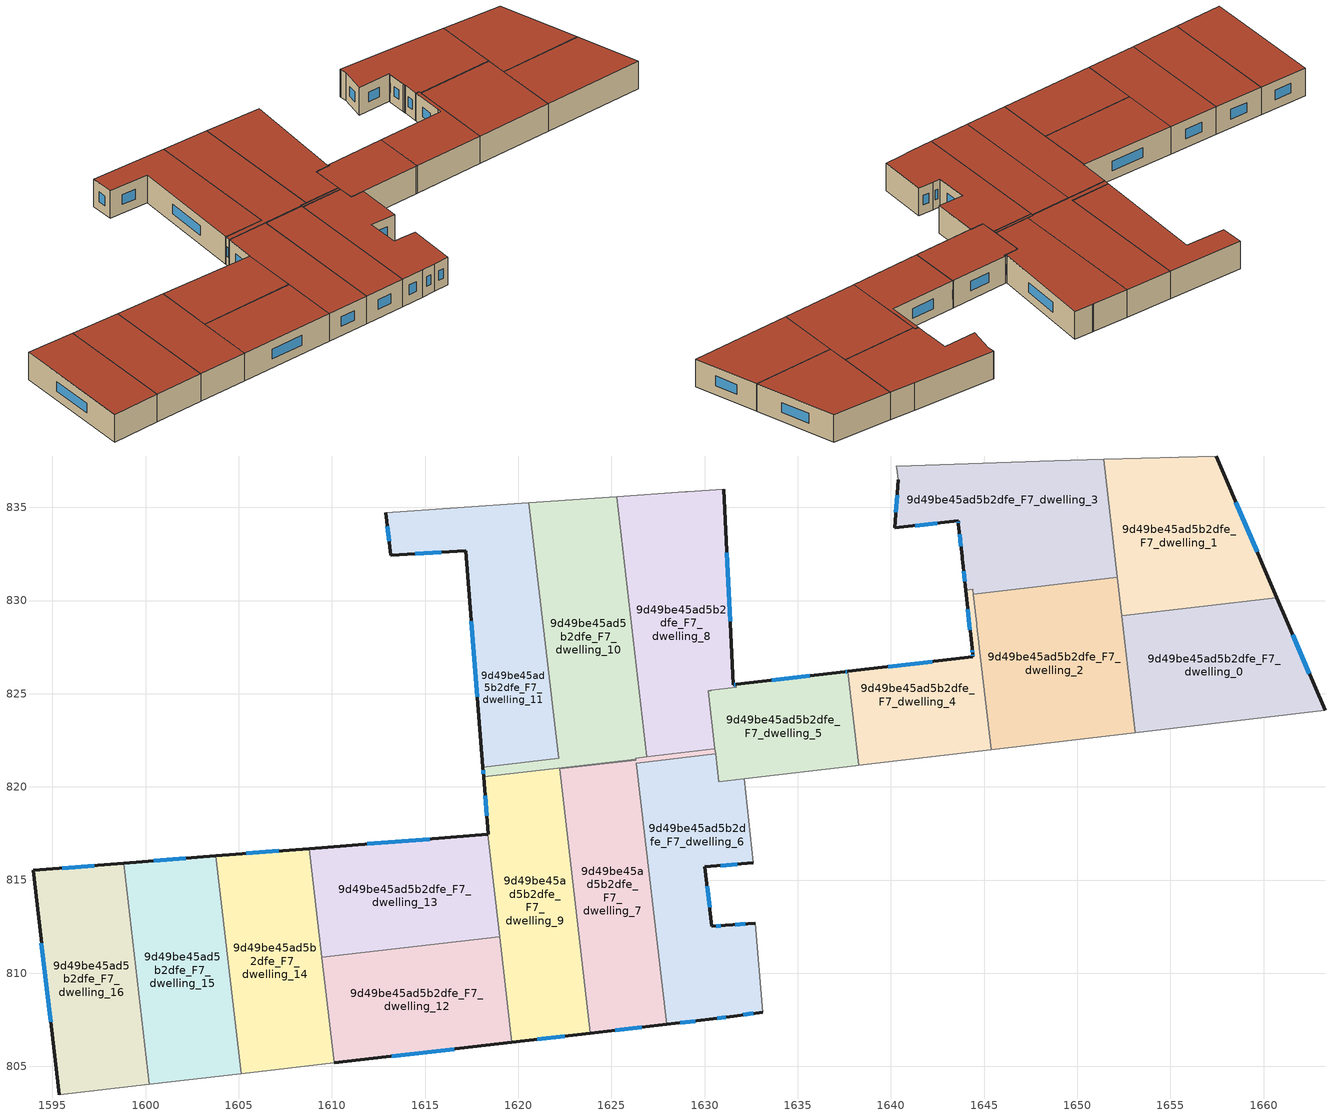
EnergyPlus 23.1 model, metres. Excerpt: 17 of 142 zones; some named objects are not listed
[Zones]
9d49be45ad5b2dfe_F7_dwelling_0
 floor to 9d49be45ad5b2dfe_F6_dwelling_0 (EU_floor_Construction): 1660.71,830.14 1663.29,824.1 1653.11,822.9 1652.38,829.17 z21
 wall outside (EU_wall_Construction): 1663.29,824.1 1660.71,830.14 z21:24
 wall adiabatic (EU_wall_Construction): 1653.11,822.9 1663.29,824.1 z21:24
 wall to 9d49be45ad5b2dfe_F7_dwelling_1 (EU_wall_Construction): 1660.71,830.14 1652.38,829.17 z21:24
 wall to 9d49be45ad5b2dfe_F7_dwelling_2 (EU_wall_Construction): 1652.38,829.17 1653.11,822.9 z21:24
 window (EU_Window_Construction): 1662.45,826.06 1661.55,828.17 z21.98:23.02
 roof outside (EU_roof_Construction): 1663.29,824.1 1660.71,830.14 1652.38,829.17 1653.11,822.9 z24
9d49be45ad5b2dfe_F7_dwelling_1
 floor to 9d49be45ad5b2dfe_F6_dwelling_1 (EU_floor_Construction): 1657.45,837.75 1660.71,830.14 1652.38,829.17 1651.41,837.57 z21
 wall outside (EU_wall_Construction): 1660.71,830.14 1657.45,837.75 z21:24
 wall adiabatic (EU_wall_Construction): 1657.45,837.75 1651.41,837.57 z21:24
 wall to 9d49be45ad5b2dfe_F7_dwelling_3 (EU_wall_Construction): 1651.41,837.57 1652.14,831.24 z21:24
 wall to 9d49be45ad5b2dfe_F7_dwelling_2 (EU_wall_Construction): 1652.14,831.24 1652.38,829.17 z21:24
 window (EU_Window_Construction): 1659.65,832.61 1658.51,835.28 z21.98:23.02
 roof outside (EU_roof_Construction): 1660.71,830.14 1657.45,837.75 1651.41,837.57 1652.38,829.17 z24
9d49be45ad5b2dfe_F7_dwelling_10
 floor to 9d49be45ad5b2dfe_F6_dwelling_10 (EU_floor_Construction): 1625.28,835.58 1626.9,821.62 1626.3,821.55 1626.31,821.48 1618.14,820.53 1618.1,821.05 1622.16,821.53 1620.57,835.25 z21
 wall outside (EU_wall_Construction): 1618.1,821.05 1618.14,820.53 z21:24
 wall to 9d49be45ad5b2dfe_F7_dwelling_11 (EU_wall_Construction): 1620.57,835.25 1622.16,821.53 1618.1,821.05 z21:24
 wall adiabatic (EU_wall_Construction): 1625.28,835.58 1620.57,835.25 z21:24
 wall to 9d49be45ad5b2dfe_F7_dwelling_8 (EU_wall_Construction): 1626.9,821.62 1625.28,835.58 z21:24
 wall to 9d49be45ad5b2dfe_F7_dwelling_9 (EU_wall_Construction): 1618.14,820.53 1626.31,821.48 z21:24
 wall to 9d49be45ad5b2dfe_F7_dwelling_7 (EU_wall_Construction): 1626.31,821.48 1626.3,821.55 1626.9,821.62 z21:24
 window (EU_Window_Construction): 1618.11,820.88 1618.13,820.7 z21.98:23.02
 roof outside (EU_roof_Construction): 1626.9,821.62 1625.28,835.58 1620.57,835.25 1622.16,821.53 1618.1,821.05 1618.14,820.53 1626.31,821.48 1626.3,821.55 z24
9d49be45ad5b2dfe_F7_dwelling_11
 floor to 9d49be45ad5b2dfe_F6_dwelling_11 (EU_floor_Construction): 1620.57,835.25 1622.16,821.53 1618.1,821.05 1617.18,832.68 1613.16,832.44 1612.88,834.71 z21
 wall outside (EU_wall_Construction): 1612.88,834.71 1613.16,832.44 1617.18,832.68 1618.1,821.05 z21:24
 wall adiabatic (EU_wall_Construction): 1620.57,835.25 1612.88,834.71 z21:24
 window (EU_Window_Construction): 1617.48,828.9 1617.8,824.84 / 1614.47,832.52 1615.88,832.6 / 1612.97,833.97 1613.07,833.18 z21.98:23.02
 roof outside (EU_roof_Construction): 1622.16,821.53 1620.57,835.25 1612.88,834.71 1613.16,832.44 1617.18,832.68 1618.1,821.05 z24
9d49be45ad5b2dfe_F7_dwelling_12
 floor to 9d49be45ad5b2dfe_F6_dwelling_12 (EU_floor_Construction): 1619,811.96 1619.66,806.29 1610.12,805.19 1609.46,810.85 z21
 wall outside (EU_wall_Construction): 1610.12,805.19 1619.66,806.29 z21:24
 wall to 9d49be45ad5b2dfe_F7_dwelling_13 (EU_wall_Construction): 1619,811.96 1609.46,810.85 z21:24
 wall to 9d49be45ad5b2dfe_F7_dwelling_14 (EU_wall_Construction): 1609.46,810.85 1610.12,805.19 z21:24
 wall to 9d49be45ad5b2dfe_F7_dwelling_9 (EU_wall_Construction): 1619.66,806.29 1619,811.96 z21:24
 window (EU_Window_Construction): 1613.22,805.55 1616.56,805.93 z21.98:23.02
 roof outside (EU_roof_Construction): 1619.66,806.29 1619,811.96 1609.46,810.85 1610.12,805.19 z24
9d49be45ad5b2dfe_F7_dwelling_13
 floor to 9d49be45ad5b2dfe_F6_dwelling_13 (EU_floor_Construction): 1618.36,817.45 1619,811.96 1609.46,810.85 1608.79,816.69 z21
 wall outside (EU_wall_Construction): 1618.36,817.45 1608.79,816.69 z21:24
 wall to 9d49be45ad5b2dfe_F7_dwelling_9 (EU_wall_Construction): 1619,811.96 1618.36,817.45 z21:24
 wall to 9d49be45ad5b2dfe_F7_dwelling_14 (EU_wall_Construction): 1608.79,816.69 1609.46,810.85 z21:24
 window (EU_Window_Construction): 1615.25,817.2 1611.9,816.94 z21.98:23.02
 roof outside (EU_roof_Construction): 1619,811.96 1618.36,817.45 1608.79,816.69 1609.46,810.85 z24
9d49be45ad5b2dfe_F7_dwelling_14
 floor to 9d49be45ad5b2dfe_F6_dwelling_14 (EU_floor_Construction): 1608.79,816.69 1610.12,805.19 1605.12,804.61 1603.77,816.3 z21
 wall outside (EU_wall_Construction): 1608.79,816.69 1603.77,816.3 z21:24
 wall adiabatic (EU_wall_Construction): 1605.12,804.61 1610.12,805.19 z21:24
 wall to 9d49be45ad5b2dfe_F7_dwelling_15 (EU_wall_Construction): 1603.77,816.3 1605.12,804.61 z21:24
 window (EU_Window_Construction): 1607.15,816.57 1605.4,816.43 z21.98:23.02
 roof outside (EU_roof_Construction): 1610.12,805.19 1608.79,816.69 1603.77,816.3 1605.12,804.61 z24
9d49be45ad5b2dfe_F7_dwelling_15
 floor to 9d49be45ad5b2dfe_F6_dwelling_15 (EU_floor_Construction): 1603.77,816.3 1605.12,804.61 1600.21,804.04 1598.83,815.91 z21
 wall outside (EU_wall_Construction): 1603.77,816.3 1598.83,815.91 z21:24
 wall adiabatic (EU_wall_Construction): 1600.21,804.04 1605.12,804.61 z21:24
 wall to 9d49be45ad5b2dfe_F7_dwelling_16 (EU_wall_Construction): 1598.83,815.91 1600.21,804.04 z21:24
 window (EU_Window_Construction): 1602.16,816.17 1600.44,816.03 z21.98:23.02
 roof outside (EU_roof_Construction): 1605.12,804.61 1603.77,816.3 1598.83,815.91 1600.21,804.04 z24
9d49be45ad5b2dfe_F7_dwelling_16
 floor to 9d49be45ad5b2dfe_F6_dwelling_16 (EU_floor_Construction): 1598.83,815.91 1600.21,804.04 1595.36,803.47 1593.96,815.52 z21
 wall outside (EU_wall_Construction): 1598.83,815.91 1593.96,815.52 1595.36,803.47 z21:24
 wall adiabatic (EU_wall_Construction): 1595.36,803.47 1600.21,804.04 z21:24
 window (EU_Window_Construction): 1594.42,811.6 1594.91,807.39 / 1597.25,815.78 1595.55,815.65 z21.98:23.02
 roof outside (EU_roof_Construction): 1600.21,804.04 1598.83,815.91 1593.96,815.52 1595.36,803.47 z24
9d49be45ad5b2dfe_F7_dwelling_2
 floor to 9d49be45ad5b2dfe_F6_dwelling_2 (EU_floor_Construction): 1652.14,831.24 1653.11,822.9 1645.39,821.99 1644.42,830.34 z21
 wall to 9d49be45ad5b2dfe_F7_dwelling_3 (EU_wall_Construction): 1652.14,831.24 1644.42,830.34 z21:24
 wall adiabatic (EU_wall_Construction): 1645.39,821.99 1653.11,822.9 z21:24
 wall to 9d49be45ad5b2dfe_F7_dwelling_4 (EU_wall_Construction): 1644.42,830.34 1644.58,828.97 1644.6,828.78 1644.61,828.67 1644.64,828.37 1644.71,827.79 1644.71,827.77 1644.72,827.76 1644.75,827.48 1645.39,821.99 z21:24
 roof outside (EU_roof_Construction): 1653.11,822.9 1652.14,831.24 1644.42,830.34 1645.39,821.99 z24
9d49be45ad5b2dfe_F7_dwelling_3
 floor to 9d49be45ad5b2dfe_F6_dwelling_3 (EU_floor_Construction): 1651.41,837.57 1652.14,831.24 1644.42,830.34 1644.39,830.59 1644.01,830.55 1643.85,832.04 1643.84,832.08 1643.83,832.18 1643.82,832.29 1643.81,832.34 1643.62,834.13 1643.6,834.28 1640.2,833.9 1640.4,836.48 1640.3,837.1 1640.28,837.21 1640.31,837.21 1648.76,837.49 z21
 wall outside (EU_wall_Construction): 1640.4,836.48 1640.2,833.9 1643.6,834.28 1643.62,834.13 1643.81,832.34 1643.82,832.29 1643.83,832.18 1643.84,832.08 1643.85,832.04 1644.01,830.55 z21:24
 wall to 9d49be45ad5b2dfe_F7_dwelling_4 (EU_wall_Construction): 1644.01,830.55 1644.39,830.59 1644.42,830.34 z21:24
 wall adiabatic (EU_wall_Construction): 1651.41,837.57 1648.76,837.49 1640.31,837.21 1640.28,837.21 1640.3,837.1 1640.4,836.48 z21:24
 window (EU_Window_Construction): 1643.9,831.56 1643.96,831.04 / 1643.68,833.55 1643.75,832.92 / 1643.61,834.23 1643.61,834.18 / 1641.31,834.02 1642.5,834.16 / 1640.34,835.64 1640.27,834.74 z21.98:23.02
 roof outside (EU_roof_Construction): 1652.14,831.24 1651.41,837.57 1648.76,837.49 1640.31,837.21 1640.28,837.21 1640.3,837.1 1640.4,836.48 1640.2,833.9 1643.6,834.28 1643.62,834.13 1643.81,832.34 1643.82,832.29 1643.83,832.18 1643.84,832.08 1643.85,832.04 1644.01,830.55 1644.39,830.59 1644.42,830.34 z24
9d49be45ad5b2dfe_F7_dwelling_4
 floor to 9d49be45ad5b2dfe_F6_dwelling_4 (EU_floor_Construction): 1644.39,830.59 1644.58,828.97 1644.6,828.78 1644.61,828.67 1644.64,828.37 1644.71,827.79 1644.71,827.77 1644.72,827.76 1644.75,827.48 1645.39,821.99 1638.27,821.15 1637.68,826.2 1644.4,826.98 1644.39,827.13 1644.01,830.55 z21
 wall outside (EU_wall_Construction): 1644.35,827.42 1644.39,827.13 1644.4,826.98 1637.68,826.2 / 1644.01,830.55 1644.35,827.43 z21:24
 wall adiabatic (EU_wall_Construction): 1638.27,821.15 1645.39,821.99 z21:24
 wall to 9d49be45ad5b2dfe_F7_dwelling_5 (EU_wall_Construction): 1637.68,826.2 1638.27,821.15 z21:24
 window (EU_Window_Construction): 1644.39,827.08 1644.4,827.03 / 1644.36,827.33 1644.38,827.23 / 1644.12,829.54 1644.24,828.45 / 1642.22,826.73 1639.87,826.45 z21.98:23.02
 roof outside (EU_roof_Construction): 1645.39,821.99 1644.75,827.48 1644.72,827.76 1644.71,827.77 1644.71,827.79 1644.64,828.37 1644.61,828.67 1644.6,828.78 1644.58,828.97 1644.39,830.59 1644.01,830.55 1644.39,827.13 1644.4,826.98 1637.68,826.2 1638.27,821.15 z24
9d49be45ad5b2dfe_F7_dwelling_5
 floor to 9d49be45ad5b2dfe_F6_dwelling_5 (EU_floor_Construction): 1637.68,826.2 1638.27,821.15 1638.12,821.14 1630.76,820.28 1630.2,825.15 1630.35,825.16 1630.34,825.19 1631.7,825.35 1631.69,825.5 1637.53,826.18 z21
 wall outside (EU_wall_Construction): 1637.68,826.2 1637.53,826.18 1631.69,825.5 z21:24
 wall to 9d49be45ad5b2dfe_F7_dwelling_8 (EU_wall_Construction): 1631.69,825.5 1631.7,825.35 1630.34,825.19 1630.35,825.16 1630.2,825.15 1630.56,822.04 z21:24
 wall adiabatic (EU_wall_Construction): 1632.12,820.43 1638.12,821.14 1638.27,821.15 z21:24
 wall to 9d49be45ad5b2dfe_F7_dwelling_6 (EU_wall_Construction): 1630.76,820.27 1632.12,820.43 / 1630.59,821.77 1630.76,820.28 z21:24
 wall to 9d49be45ad5b2dfe_F7_dwelling_7 (EU_wall_Construction): 1630.56,822.04 1630.59,821.77 z21:24
 window (EU_Window_Construction): 1635.63,825.96 1633.59,825.72 / 1637.63,826.19 1637.58,826.19 z21.98:23.02
 roof outside (EU_roof_Construction): 1638.12,821.14 1638.27,821.15 1637.68,826.2 1637.53,826.18 1631.69,825.5 1631.7,825.35 1630.34,825.19 1630.35,825.16 1630.2,825.15 1630.76,820.28 z24
9d49be45ad5b2dfe_F7_dwelling_6
 floor to 9d49be45ad5b2dfe_F6_dwelling_6 (EU_floor_Construction): 1632.12,820.43 1632.6,815.92 1630.01,815.71 1630.39,812.51 1631.11,812.57 1632.71,812.69 1633.11,807.91 1631.56,807.7 1630.25,807.52 1627.96,807.26 1626.33,821.28 1630.59,821.77 1630.76,820.27 z21
 wall outside (EU_wall_Construction): 1632.71,812.69 1631.11,812.57 1630.39,812.51 1630.01,815.71 1632.6,815.92 / 1627.96,807.26 1630.25,807.52 1631.56,807.7 1633.11,807.91 z21:24
 wall adiabatic (EU_wall_Construction): 1633.11,807.91 1632.71,812.69 / 1632.6,815.92 1632.12,820.43 z21:24
 wall to 9d49be45ad5b2dfe_F7_dwelling_7 (EU_wall_Construction): 1630.59,821.77 1626.33,821.28 1627.96,807.26 z21:24
 window (EU_Window_Construction): 1632.19,812.65 1631.63,812.61 / 1632.07,807.77 1632.61,807.84 / 1630.68,807.58 1631.14,807.64 / 1628.71,807.34 1629.51,807.44 / 1630.85,815.78 1631.76,815.85 / 1630.27,813.55 1630.14,814.67 / 1630.88,812.55 1630.63,812.53 z21.98:23.02
 roof outside (EU_roof_Construction): 1633.11,807.91 1632.71,812.69 1631.11,812.57 1630.39,812.51 1630.01,815.71 1632.6,815.92 1632.12,820.43 1630.76,820.27 1630.59,821.77 1626.33,821.28 1627.96,807.26 1630.25,807.52 1631.56,807.7 z24
9d49be45ad5b2dfe_F7_dwelling_7
 floor to 9d49be45ad5b2dfe_F6_dwelling_7 (EU_floor_Construction): 1630.56,822.04 1630.59,821.77 1626.33,821.28 1627.96,807.26 1623.87,806.78 1622.23,820.97 1626.31,821.44 1626.3,821.55 z21
 wall outside (EU_wall_Construction): 1623.87,806.78 1627.96,807.26 z21:24
 wall to 9d49be45ad5b2dfe_F7_dwelling_9 (EU_wall_Construction): 1626.31,821.48 1626.31,821.44 1622.23,820.97 1623.87,806.78 z21:24
 wall to 9d49be45ad5b2dfe_F7_dwelling_8 (EU_wall_Construction): 1630.56,822.04 1626.9,821.62 z21:24
 window (EU_Window_Construction): 1625.2,806.94 1626.63,807.1 z21.98:23.02
 roof outside (EU_roof_Construction): 1627.96,807.26 1626.33,821.28 1630.59,821.77 1630.56,822.04 1626.3,821.55 1626.31,821.44 1622.23,820.97 1623.87,806.78 z24
9d49be45ad5b2dfe_F7_dwelling_8
 floor to 9d49be45ad5b2dfe_F6_dwelling_8 (EU_floor_Construction): 1631.03,835.96 1631.54,825.48 1631.69,825.5 1631.7,825.35 1630.34,825.19 1630.35,825.16 1630.2,825.15 1630.56,822.04 1626.9,821.62 1625.28,835.58 1628.96,835.83 1629.06,835.84 z21
 wall outside (EU_wall_Construction): 1631.69,825.5 1631.54,825.48 1631.03,835.96 z21:24
 wall adiabatic (EU_wall_Construction): 1631.03,835.96 1629.06,835.84 1628.96,835.83 1625.28,835.58 z21:24
 window (EU_Window_Construction): 1631.38,828.89 1631.2,832.55 / 1631.64,825.49 1631.59,825.49 z21.98:23.02
 roof outside (EU_roof_Construction): 1630.56,822.04 1630.2,825.15 1630.35,825.16 1630.34,825.19 1631.7,825.35 1631.69,825.5 1631.54,825.48 1631.03,835.96 1629.06,835.84 1628.96,835.83 1625.28,835.58 1626.9,821.62 z24
9d49be45ad5b2dfe_F7_dwelling_9
 floor to 9d49be45ad5b2dfe_F6_dwelling_9 (EU_floor_Construction): 1626.31,821.48 1626.31,821.44 1622.23,820.97 1623.87,806.78 1619.66,806.29 1618.36,817.45 1618.38,817.45 1618.14,820.53 z21
 wall outside (EU_wall_Construction): 1619.66,806.29 1623.87,806.78 / 1618.14,820.53 1618.38,817.45 1618.36,817.45 z21:24
 window (EU_Window_Construction): 1621.03,806.45 1622.5,806.62 / 1618.22,819.53 1618.3,818.45 z21.98:23.02
 roof outside (EU_roof_Construction): 1623.87,806.78 1622.23,820.97 1626.31,821.44 1626.31,821.48 1618.14,820.53 1618.38,817.45 1618.36,817.45 1619.66,806.29 z24
[Building]
EU S2 Campaign: North Axis=0; Terrain=City; Solar Distribution=FullExterior
[Site:Location]
Bologna: Latitude=44.5; Longitude=11.25; Time Zone=1; Elevation=37
[SizingPeriod:WeatherFileDays]
AnnualSizingPeriod: Begin Month=1; Begin Day of Month=1; End Month=12; End Day of Month=31; Day of Week for Start Day=Monday; Use Weather File Daylight Saving Period=No; Use Weather File Rain and Snow Indicators=No
[MATERIAL]
EU_InternalMass_Material: Roughness=MediumRough; Thickness=0.1; Conductivity=1; Density=1800; Specific Heat=900; Thermal Absorptance=0.9; Solar Absorptance=0.7; Visible Absorptance=0.7
[MATERIAL:NOMASS] Roughness=MediumRough; Thermal Absorptance=0.9; Solar Absorptance=0.7; Visible Absorptance=0.7
Name | Thermal Resistance
EU_wall_NoMass | 0.905828
EU_roof_NoMass | 0.37593
EU_floor_NoMass | 0.67114
[WINDOWMATERIAL:SIMPLEGLAZINGSYSTEM]
EU_Window_SimpleGlazing: UFactor=4.52486; Solar Heat Gain Coefficient=0.85; Visible Transmittance=0.85
[CONSTRUCTION]
EU_wall_Construction: EU_wall_NoMass
EU_roof_Construction: EU_roof_NoMass
EU_floor_Construction: EU_floor_NoMass
EU_Window_Construction: EU_Window_SimpleGlazing
EU_InternalMass_Construction: EU_InternalMass_Material
[ZONE] Type=1; Multiplier=1; Ceiling Height=autocalculate; Floor Area=autocalculate; Part of Total Floor Area=Yes
Name | Volume
9d49be45ad5b2dfe_F7_dwelling_0 | 176.2
9d49be45ad5b2dfe_F7_dwelling_1 | 176.199
9d49be45ad5b2dfe_F7_dwelling_10 | 207.469
9d49be45ad5b2dfe_F7_dwelling_11 | 188.085
9d49be45ad5b2dfe_F7_dwelling_12 | 164.279
9d49be45ad5b2dfe_F7_dwelling_13 | 164.293
9d49be45ad5b2dfe_F7_dwelling_14 | 176.232
9d49be45ad5b2dfe_F7_dwelling_15 | 176.192
9d49be45ad5b2dfe_F7_dwelling_16 | 176.182
9d49be45ad5b2dfe_F7_dwelling_2 | 196.034
9d49be45ad5b2dfe_F7_dwelling_3 | 193.4
9d49be45ad5b2dfe_F7_dwelling_4 | 113.291
9d49be45ad5b2dfe_F7_dwelling_5 | 114.435
9d49be45ad5b2dfe_F7_dwelling_6 | 201.494
9d49be45ad5b2dfe_F7_dwelling_7 | 179.771
9d49be45ad5b2dfe_F7_dwelling_8 | 209.684
9d49be45ad5b2dfe_F7_dwelling_9 | 182.142
[INTERNALMASS] Construction=EU_InternalMass_Construction
Name | Zone or ZoneList | Surface Area
9d49be45ad5b2dfe_F7_dwelling_0_EU_InternalMass | 9d49be45ad5b2dfe_F7_dwelling_0 | 58.7321
9d49be45ad5b2dfe_F7_dwelling_1_EU_InternalMass | 9d49be45ad5b2dfe_F7_dwelling_1 | 58.7332
9d49be45ad5b2dfe_F7_dwelling_2_EU_InternalMass | 9d49be45ad5b2dfe_F7_dwelling_2 | 65.3448
9d49be45ad5b2dfe_F7_dwelling_3_EU_InternalMass | 9d49be45ad5b2dfe_F7_dwelling_3 | 64.4676
9d49be45ad5b2dfe_F7_dwelling_4_EU_InternalMass | 9d49be45ad5b2dfe_F7_dwelling_4 | 37.7672
9d49be45ad5b2dfe_F7_dwelling_5_EU_InternalMass | 9d49be45ad5b2dfe_F7_dwelling_5 | 38.1608
9d49be45ad5b2dfe_F7_dwelling_6_EU_InternalMass | 9d49be45ad5b2dfe_F7_dwelling_6 | 67.1608
9d49be45ad5b2dfe_F7_dwelling_7_EU_InternalMass | 9d49be45ad5b2dfe_F7_dwelling_7 | 59.9231
9d49be45ad5b2dfe_F7_dwelling_8_EU_InternalMass | 9d49be45ad5b2dfe_F7_dwelling_8 | 69.8894
9d49be45ad5b2dfe_F7_dwelling_9_EU_InternalMass | 9d49be45ad5b2dfe_F7_dwelling_9 | 60.715
9d49be45ad5b2dfe_F7_dwelling_10_EU_InternalMass | 9d49be45ad5b2dfe_F7_dwelling_10 | 69.1552
9d49be45ad5b2dfe_F7_dwelling_11_EU_InternalMass | 9d49be45ad5b2dfe_F7_dwelling_11 | 62.7021
9d49be45ad5b2dfe_F7_dwelling_12_EU_InternalMass | 9d49be45ad5b2dfe_F7_dwelling_12 | 54.7606
9d49be45ad5b2dfe_F7_dwelling_13_EU_InternalMass | 9d49be45ad5b2dfe_F7_dwelling_13 | 54.7667
9d49be45ad5b2dfe_F7_dwelling_14_EU_InternalMass | 9d49be45ad5b2dfe_F7_dwelling_14 | 58.7441
9d49be45ad5b2dfe_F7_dwelling_15_EU_InternalMass | 9d49be45ad5b2dfe_F7_dwelling_15 | 58.731
9d49be45ad5b2dfe_F7_dwelling_16_EU_InternalMass | 9d49be45ad5b2dfe_F7_dwelling_16 | 58.7334
[OTHEREQUIPMENT] Fuel Type=Electricity; Design Level Calculation Method=Watts/Area; Power per Zone Floor Area=1; Fraction Latent=0; Fraction Radiant=0; Fraction Lost=0; Carbon Dioxide Generation Rate=0; EndUse Subcategory=EU_Step8_InternalGains
Name | Zone or ZoneList or Space or SpaceList | Schedule
EU_Step8_InternalGain_9d49be45ad5b2dfe_F7_dwelling_0_f000 | 9d49be45ad5b2dfe_F7_dwelling_0 | EU_Step8_GainSchedule_9d49be45ad5b2dfe_F7_dwelling_0_f000
EU_Step8_InternalGain_9d49be45ad5b2dfe_F7_dwelling_1_f000 | 9d49be45ad5b2dfe_F7_dwelling_1 | EU_Step8_GainSchedule_9d49be45ad5b2dfe_F7_dwelling_1_f000
EU_Step8_InternalGain_9d49be45ad5b2dfe_F7_dwelling_2_f000 | 9d49be45ad5b2dfe_F7_dwelling_2 | EU_Step8_GainSchedule_9d49be45ad5b2dfe_F7_dwelling_2_f000
EU_Step8_InternalGain_9d49be45ad5b2dfe_F7_dwelling_3_f000 | 9d49be45ad5b2dfe_F7_dwelling_3 | EU_Step8_GainSchedule_9d49be45ad5b2dfe_F7_dwelling_3_f000
EU_Step8_InternalGain_9d49be45ad5b2dfe_F7_dwelling_4_f000 | 9d49be45ad5b2dfe_F7_dwelling_4 | EU_Step8_GainSchedule_9d49be45ad5b2dfe_F7_dwelling_4_f000
EU_Step8_InternalGain_9d49be45ad5b2dfe_F7_dwelling_5_f000 | 9d49be45ad5b2dfe_F7_dwelling_5 | EU_Step8_GainSchedule_9d49be45ad5b2dfe_F7_dwelling_5_f000
EU_Step8_InternalGain_9d49be45ad5b2dfe_F7_dwelling_6_f000 | 9d49be45ad5b2dfe_F7_dwelling_6 | EU_Step8_GainSchedule_9d49be45ad5b2dfe_F7_dwelling_6_f000
EU_Step8_InternalGain_9d49be45ad5b2dfe_F7_dwelling_7_f000 | 9d49be45ad5b2dfe_F7_dwelling_7 | EU_Step8_GainSchedule_9d49be45ad5b2dfe_F7_dwelling_7_f000
EU_Step8_InternalGain_9d49be45ad5b2dfe_F7_dwelling_8_f000 | 9d49be45ad5b2dfe_F7_dwelling_8 | EU_Step8_GainSchedule_9d49be45ad5b2dfe_F7_dwelling_8_f000
EU_Step8_InternalGain_9d49be45ad5b2dfe_F7_dwelling_9_f000 | 9d49be45ad5b2dfe_F7_dwelling_9 | EU_Step8_GainSchedule_9d49be45ad5b2dfe_F7_dwelling_9_f000
EU_Step8_InternalGain_9d49be45ad5b2dfe_F7_dwelling_10_f000 | 9d49be45ad5b2dfe_F7_dwelling_10 | EU_Step8_GainSchedule_9d49be45ad5b2dfe_F7_dwelling_10_f000
EU_Step8_InternalGain_9d49be45ad5b2dfe_F7_dwelling_11_f000 | 9d49be45ad5b2dfe_F7_dwelling_11 | EU_Step8_GainSchedule_9d49be45ad5b2dfe_F7_dwelling_11_f000
EU_Step8_InternalGain_9d49be45ad5b2dfe_F7_dwelling_12_f000 | 9d49be45ad5b2dfe_F7_dwelling_12 | EU_Step8_GainSchedule_9d49be45ad5b2dfe_F7_dwelling_12_f000
EU_Step8_InternalGain_9d49be45ad5b2dfe_F7_dwelling_13_f000 | 9d49be45ad5b2dfe_F7_dwelling_13 | EU_Step8_GainSchedule_9d49be45ad5b2dfe_F7_dwelling_13_f000
EU_Step8_InternalGain_9d49be45ad5b2dfe_F7_dwelling_14_f000 | 9d49be45ad5b2dfe_F7_dwelling_14 | EU_Step8_GainSchedule_9d49be45ad5b2dfe_F7_dwelling_14_f000
EU_Step8_InternalGain_9d49be45ad5b2dfe_F7_dwelling_15_f000 | 9d49be45ad5b2dfe_F7_dwelling_15 | EU_Step8_GainSchedule_9d49be45ad5b2dfe_F7_dwelling_15_f000
EU_Step8_InternalGain_9d49be45ad5b2dfe_F7_dwelling_16_f000 | 9d49be45ad5b2dfe_F7_dwelling_16 | EU_Step8_GainSchedule_9d49be45ad5b2dfe_F7_dwelling_16_f000
[ZONEVENTILATION:DESIGNFLOWRATE] Schedule=EU_AlwaysOn; Design Flow Rate Calculation Method=AirChanges/Hour; Air Changes per Hour=0.73129; Ventilation Type=Natural; Fan Pressure Rise=0; Fan Total Efficiency=1; Constant Term Coefficient=1; Temperature Term Coefficient=0; Velocity Term Coefficient=0; Velocity Squared Term Coefficient=0; Minimum Indoor Temperature=-100; Maximum Indoor Temperature=100; Delta Temperature=-100; Minimum Outdoor Temperature=-100; Maximum Outdoor Temperature=100; Maximum Wind Speed=40
Name | Zone or ZoneList or Space or SpaceList
EU_ConstantAir_9d49be45ad5b2dfe_F7_dwelling_0 | 9d49be45ad5b2dfe_F7_dwelling_0
EU_ConstantAir_9d49be45ad5b2dfe_F7_dwelling_1 | 9d49be45ad5b2dfe_F7_dwelling_1
EU_ConstantAir_9d49be45ad5b2dfe_F7_dwelling_2 | 9d49be45ad5b2dfe_F7_dwelling_2
EU_ConstantAir_9d49be45ad5b2dfe_F7_dwelling_3 | 9d49be45ad5b2dfe_F7_dwelling_3
EU_ConstantAir_9d49be45ad5b2dfe_F7_dwelling_4 | 9d49be45ad5b2dfe_F7_dwelling_4
EU_ConstantAir_9d49be45ad5b2dfe_F7_dwelling_5 | 9d49be45ad5b2dfe_F7_dwelling_5
EU_ConstantAir_9d49be45ad5b2dfe_F7_dwelling_6 | 9d49be45ad5b2dfe_F7_dwelling_6
EU_ConstantAir_9d49be45ad5b2dfe_F7_dwelling_7 | 9d49be45ad5b2dfe_F7_dwelling_7
EU_ConstantAir_9d49be45ad5b2dfe_F7_dwelling_8 | 9d49be45ad5b2dfe_F7_dwelling_8
EU_ConstantAir_9d49be45ad5b2dfe_F7_dwelling_9 | 9d49be45ad5b2dfe_F7_dwelling_9
EU_ConstantAir_9d49be45ad5b2dfe_F7_dwelling_10 | 9d49be45ad5b2dfe_F7_dwelling_10
EU_ConstantAir_9d49be45ad5b2dfe_F7_dwelling_11 | 9d49be45ad5b2dfe_F7_dwelling_11
EU_ConstantAir_9d49be45ad5b2dfe_F7_dwelling_12 | 9d49be45ad5b2dfe_F7_dwelling_12
EU_ConstantAir_9d49be45ad5b2dfe_F7_dwelling_13 | 9d49be45ad5b2dfe_F7_dwelling_13
EU_ConstantAir_9d49be45ad5b2dfe_F7_dwelling_14 | 9d49be45ad5b2dfe_F7_dwelling_14
EU_ConstantAir_9d49be45ad5b2dfe_F7_dwelling_15 | 9d49be45ad5b2dfe_F7_dwelling_15
EU_ConstantAir_9d49be45ad5b2dfe_F7_dwelling_16 | 9d49be45ad5b2dfe_F7_dwelling_16
[HVACTEMPLATE:ZONE:IDEALLOADSAIRSYSTEM] System Availability Schedule=EU_AlwaysOn; Maximum Heating Supply Air Temperature=50; Minimum Cooling Supply Air Temperature=13; Maximum Heating Supply Air Humidity Ratio=0.0156; Minimum Cooling Supply Air Humidity Ratio=0.0077; Heating Limit=NoLimit; Cooling Limit=NoLimit; Heating Availability Schedule=EU_AlwaysOn; Cooling Availability Schedule=EU_CoolingOff; Dehumidification Control Type=ConstantSensibleHeatRatio; Cooling Sensible Heat Ratio=0.7; Dehumidification Setpoint=60; Humidification Control Type=None; Humidification Setpoint=30; Outdoor Air Method=None; Outdoor Air Flow Rate per Person=0.00944; Outdoor Air Flow Rate per Zone Floor Area=0; Outdoor Air Flow Rate per Zone=0; Demand Controlled Ventilation Type=None; Outdoor Air Economizer Type=NoEconomizer; Heat Recovery Type=None; Sensible Heat Recovery Effectiveness=0.7; Latent Heat Recovery Effectiveness=0.65
Name | Template Thermostat
9d49be45ad5b2dfe_F7_dwelling_0 | EU_HeatOnly_9d49be45ad5b2dfe_F7_dwelling_0
9d49be45ad5b2dfe_F7_dwelling_1 | EU_HeatOnly_9d49be45ad5b2dfe_F7_dwelling_1
9d49be45ad5b2dfe_F7_dwelling_2 | EU_HeatOnly_9d49be45ad5b2dfe_F7_dwelling_2
9d49be45ad5b2dfe_F7_dwelling_3 | EU_HeatOnly_9d49be45ad5b2dfe_F7_dwelling_3
9d49be45ad5b2dfe_F7_dwelling_4 | EU_HeatOnly_9d49be45ad5b2dfe_F7_dwelling_4
9d49be45ad5b2dfe_F7_dwelling_5 | EU_HeatOnly_9d49be45ad5b2dfe_F7_dwelling_5
9d49be45ad5b2dfe_F7_dwelling_6 | EU_HeatOnly_9d49be45ad5b2dfe_F7_dwelling_6
9d49be45ad5b2dfe_F7_dwelling_7 | EU_HeatOnly_9d49be45ad5b2dfe_F7_dwelling_7
9d49be45ad5b2dfe_F7_dwelling_8 | EU_HeatOnly_9d49be45ad5b2dfe_F7_dwelling_8
9d49be45ad5b2dfe_F7_dwelling_9 | EU_HeatOnly_9d49be45ad5b2dfe_F7_dwelling_9
9d49be45ad5b2dfe_F7_dwelling_10 | EU_HeatOnly_9d49be45ad5b2dfe_F7_dwelling_10
9d49be45ad5b2dfe_F7_dwelling_11 | EU_HeatOnly_9d49be45ad5b2dfe_F7_dwelling_11
9d49be45ad5b2dfe_F7_dwelling_12 | EU_HeatOnly_9d49be45ad5b2dfe_F7_dwelling_12
9d49be45ad5b2dfe_F7_dwelling_13 | EU_HeatOnly_9d49be45ad5b2dfe_F7_dwelling_13
9d49be45ad5b2dfe_F7_dwelling_14 | EU_HeatOnly_9d49be45ad5b2dfe_F7_dwelling_14
9d49be45ad5b2dfe_F7_dwelling_15 | EU_HeatOnly_9d49be45ad5b2dfe_F7_dwelling_15
9d49be45ad5b2dfe_F7_dwelling_16 | EU_HeatOnly_9d49be45ad5b2dfe_F7_dwelling_16
[SIZING:ZONE] Zone Cooling Design Supply Air Temperature Input Method=SupplyAirTemperature; Zone Cooling Design Supply Air Temperature=13; Zone Heating Design Supply Air Temperature Input Method=SupplyAirTemperature; Zone Heating Design Supply Air Temperature=50; Zone Cooling Design Supply Air Humidity Ratio=0.008; Zone Heating Design Supply Air Humidity Ratio=0.008; Cooling Design Air Flow Method=DesignDay; Cooling Design Air Flow Rate=0; Cooling Minimum Air Flow per Zone Floor Area=0.000762; Cooling Minimum Air Flow=0; Cooling Minimum Air Flow Fraction=0.2; Heating Design Air Flow Method=DesignDay; Heating Design Air Flow Rate=0; Heating Maximum Air Flow per Zone Floor Area=0.002032; Heating Maximum Air Flow=0.141576; Heating Maximum Air Flow Fraction=0.3; Account for Dedicated Outdoor Air System=No; Dedicated Outdoor Air System Control Strategy=NeutralSupplyAir; Dedicated Outdoor Air Low Setpoint Temperature for Design=autosize; Dedicated Outdoor Air High Setpoint Temperature for Design=autosize; Zone Load Sizing Method=Sensible Load Only No Latent Load; Zone Latent Cooling Design Supply Air Humidity Ratio Input Method=HumidityRatioDifference; Zone Cooling Design Supply Air Humidity Ratio Difference=0.005; Zone Latent Heating Design Supply Air Humidity Ratio Input Method=HumidityRatioDifference; Zone Humidification Design Supply Air Humidity Ratio Difference=0.005
9d49be45ad5b2dfe_F7_dwelling_0; 9d49be45ad5b2dfe_F7_dwelling_1; 9d49be45ad5b2dfe_F7_dwelling_2; 9d49be45ad5b2dfe_F7_dwelling_3; 9d49be45ad5b2dfe_F7_dwelling_4; 9d49be45ad5b2dfe_F7_dwelling_5; 9d49be45ad5b2dfe_F7_dwelling_6; 9d49be45ad5b2dfe_F7_dwelling_7; 9d49be45ad5b2dfe_F7_dwelling_8; 9d49be45ad5b2dfe_F7_dwelling_9; 9d49be45ad5b2dfe_F7_dwelling_10; 9d49be45ad5b2dfe_F7_dwelling_11; 9d49be45ad5b2dfe_F7_dwelling_12; 9d49be45ad5b2dfe_F7_dwelling_13; 9d49be45ad5b2dfe_F7_dwelling_14; 9d49be45ad5b2dfe_F7_dwelling_15; 9d49be45ad5b2dfe_F7_dwelling_16
[SCHEDULE:CONSTANT]
Name | Hourly Value
EU_AlwaysOn | 1
EU_CoolingOff | 0
[SCHEDULE:FILE] Column Number=1; Rows to Skip at Top=0; Number of Hours of Data=8760; Column Separator=Comma; Interpolate to Timestep=No; Minutes per Item=60; Adjust Schedule for Daylight Savings=Yes
Name | File
EU_Step8_GainSchedule_9d49be45ad5b2dfe_F7_dwelling_0_f000 | ../../schedules/9d49be45ad5b2dfe/9d49be45ad5b2dfe_F7_dwelling_0_f000_gain.csv
EU_Step8_GainSchedule_9d49be45ad5b2dfe_F7_dwelling_1_f000 | ../../schedules/9d49be45ad5b2dfe/9d49be45ad5b2dfe_F7_dwelling_1_f000_gain.csv
EU_Step8_GainSchedule_9d49be45ad5b2dfe_F7_dwelling_2_f000 | ../../schedules/9d49be45ad5b2dfe/9d49be45ad5b2dfe_F7_dwelling_2_f000_gain.csv
EU_Step8_GainSchedule_9d49be45ad5b2dfe_F7_dwelling_3_f000 | ../../schedules/9d49be45ad5b2dfe/9d49be45ad5b2dfe_F7_dwelling_3_f000_gain.csv
EU_Step8_GainSchedule_9d49be45ad5b2dfe_F7_dwelling_4_f000 | ../../schedules/9d49be45ad5b2dfe/9d49be45ad5b2dfe_F7_dwelling_4_f000_gain.csv
EU_Step8_GainSchedule_9d49be45ad5b2dfe_F7_dwelling_5_f000 | ../../schedules/9d49be45ad5b2dfe/9d49be45ad5b2dfe_F7_dwelling_5_f000_gain.csv
EU_Step8_GainSchedule_9d49be45ad5b2dfe_F7_dwelling_6_f000 | ../../schedules/9d49be45ad5b2dfe/9d49be45ad5b2dfe_F7_dwelling_6_f000_gain.csv
EU_Step8_GainSchedule_9d49be45ad5b2dfe_F7_dwelling_7_f000 | ../../schedules/9d49be45ad5b2dfe/9d49be45ad5b2dfe_F7_dwelling_7_f000_gain.csv
EU_Step8_GainSchedule_9d49be45ad5b2dfe_F7_dwelling_8_f000 | ../../schedules/9d49be45ad5b2dfe/9d49be45ad5b2dfe_F7_dwelling_8_f000_gain.csv
EU_Step8_GainSchedule_9d49be45ad5b2dfe_F7_dwelling_9_f000 | ../../schedules/9d49be45ad5b2dfe/9d49be45ad5b2dfe_F7_dwelling_9_f000_gain.csv
EU_Step8_GainSchedule_9d49be45ad5b2dfe_F7_dwelling_10_f000 | ../../schedules/9d49be45ad5b2dfe/9d49be45ad5b2dfe_F7_dwelling_10_f000_gain.csv
EU_Step8_GainSchedule_9d49be45ad5b2dfe_F7_dwelling_11_f000 | ../../schedules/9d49be45ad5b2dfe/9d49be45ad5b2dfe_F7_dwelling_11_f000_gain.csv
EU_Step8_GainSchedule_9d49be45ad5b2dfe_F7_dwelling_12_f000 | ../../schedules/9d49be45ad5b2dfe/9d49be45ad5b2dfe_F7_dwelling_12_f000_gain.csv
EU_Step8_GainSchedule_9d49be45ad5b2dfe_F7_dwelling_13_f000 | ../../schedules/9d49be45ad5b2dfe/9d49be45ad5b2dfe_F7_dwelling_13_f000_gain.csv
EU_Step8_GainSchedule_9d49be45ad5b2dfe_F7_dwelling_14_f000 | ../../schedules/9d49be45ad5b2dfe/9d49be45ad5b2dfe_F7_dwelling_14_f000_gain.csv
EU_Step8_GainSchedule_9d49be45ad5b2dfe_F7_dwelling_15_f000 | ../../schedules/9d49be45ad5b2dfe/9d49be45ad5b2dfe_F7_dwelling_15_f000_gain.csv
EU_Step8_GainSchedule_9d49be45ad5b2dfe_F7_dwelling_16_f000 | ../../schedules/9d49be45ad5b2dfe/9d49be45ad5b2dfe_F7_dwelling_16_f000_gain.csv
